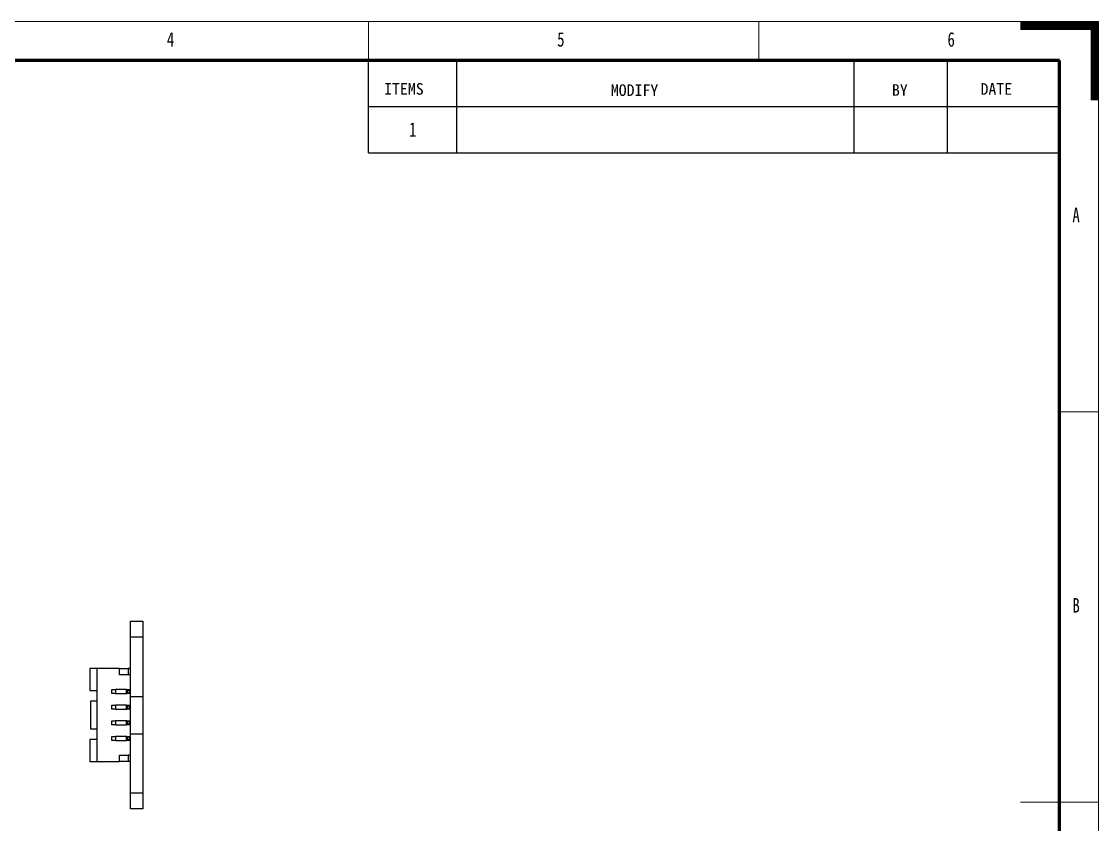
# Model space of a CAD drawing. Header units: millimetres. Extents: x -265 to 22, y 1477 to 1677.
# Drawn here: x -115.5 to 22.4, y 1574.4 to 1677.3 of the extents above; entities that cross this region are included whole.
import ezdxf
from ezdxf.lldxf.tags import DXFTag

# ---------------------------------------------------------------- set-up
doc = ezdxf.new("R2010")
doc.units = ezdxf.units.MM
doc.layers.get('0').update_dxf_attribs({"linetype": 'CONTINUOUS'})
doc.styles.add('SLDTEXTSTYLE0', font='TXT', dxfattribs={"width": 0.75})
tags = doc.linetypes.add('DASHED', pattern=[25.72, 12.86, -12.86]).pattern_tags.tags
tags[6:7] = [DXFTag(74, 4), DXFTag(75, 0), DXFTag(340, '0'), DXFTag(46, 0.0), DXFTag(50, 0.0), DXFTag(44, 0.0), DXFTag(45, 0.0)]
tags[4:5] = [DXFTag(74, 4), DXFTag(75, 0), DXFTag(340, '0'), DXFTag(46, 0.0), DXFTag(50, 0.0), DXFTag(44, 0.0), DXFTag(45, 0.0)]

# ---------------------------------------------------------------- blocks, each defined once
blk = doc.blocks.new('ASSORTED_DRAFT4')
at = {"color": 18, "linetype": 'Continuous'}
for p, q in [((287, 209.98988), (297, 209.98988)), ((287, 209.94755), (297, 209.94755)), ((287, 209.90522), (297, 209.90522)), ((287, 209.86289), (297, 209.86289)), ((287, 209.82056), (297, 209.82056)), ((287, 209.77823), (297, 209.77823)), ((287, 209.7359), (297, 209.7359)), ((287, 209.69357), (297, 209.69357)), ((287, 209.65124), (297, 209.65124)), ((287, 209.60891), (297, 209.60891)), ((287, 209.56658), (297, 209.56658)), ((287, 209.52425), (297, 209.52425)), ((287, 209.48192), (297, 209.48192)), ((287, 209.43959), (297, 209.43959)), ((287, 209.39726), (297, 209.39726)), ((287, 209.35493), (297, 209.35493)), ((287, 209.3126), (297, 209.3126)), ((287, 209.27027), (297, 209.27027)), ((287, 209.22794), (297, 209.22794)), ((287, 209.18561), (297, 209.18561)), ((287, 209.14328), (297, 209.14328)), ((287, 209.10095), (297, 209.10095)), ((287, 209.05862), (297, 209.05862)), ((287, 209.01629), (297, 209.01629)), ((296, 208.97396), (297, 208.97396)), ((296, 208.93163), (297, 208.93163)), ((296, 208.8893), (297, 208.8893)), ((296, 208.84697), (297, 208.84697)), ((296, 208.80464), (297, 208.80464)), ((296, 208.76231), (297, 208.76231)), ((296, 208.71998), (297, 208.71998)), ((296, 208.67765), (297, 208.67765)), ((296, 208.63532), (297, 208.63532)), ((296, 208.59299), (297, 208.59299)), ((296, 208.55066), (297, 208.55066)), ((296, 208.50833), (297, 208.50833)), ((296, 208.466), (297, 208.466)), ((296, 208.42367), (297, 208.42367)), ((296, 208.38134), (297, 208.38134)), ((296, 208.33901), (297, 208.33901)), ((296, 208.29668), (297, 208.29668)), ((296, 208.25435), (297, 208.25435)), ((296, 208.21202), (297, 208.21202)), ((296, 208.16969), (297, 208.16969)), ((296, 208.12736), (297, 208.12736)), ((296, 208.08503), (297, 208.08503)), ((296, 208.0427), (297, 208.0427)), ((296, 208.00037), (297, 208.00037)), ((296, 207.95804), (297, 207.95804)), ((296, 207.91571), (297, 207.91571)), ((296, 207.87338), (297, 207.87338)), ((296, 207.83105), (297, 207.83105)), ((296, 207.78872), (297, 207.78872)), ((296, 207.74639), (297, 207.74639)), ((296, 207.70406), (297, 207.70406)), ((296, 207.66173), (297, 207.66173)), ((296, 207.6194), (297, 207.6194)), ((296, 207.57707), (297, 207.57707)), ((296, 207.53474), (297, 207.53474)), ((296, 207.49241), (297, 207.49241)), ((296, 207.45008), (297, 207.45008)), ((296, 207.40775), (297, 207.40775)), ((296, 207.36542), (297, 207.36542)), ((296, 207.32309), (297, 207.32309)), ((296, 207.28076), (297, 207.28076)), ((296, 207.23843), (297, 207.23843)), ((296, 207.1961), (297, 207.1961)), ((296, 207.15377), (297, 207.15377)), ((296, 207.11144), (297, 207.11144)), ((296, 207.06911), (297, 207.06911)), ((296, 207.02678), (297, 207.02678)), ((296, 206.98445), (297, 206.98445)), ((296, 206.94212), (297, 206.94212)), ((296, 206.89979), (297, 206.89979)), ((296, 206.85746), (297, 206.85746)), ((296, 206.81513), (297, 206.81513)), ((296, 206.7728), (297, 206.7728)), ((296, 206.73047), (297, 206.73047)), ((296, 206.68814), (297, 206.68814)), ((296, 206.64581), (297, 206.64581)), ((296, 206.60348), (297, 206.60348)), ((296, 206.56115), (297, 206.56115)), ((296, 206.51882), (297, 206.51882)), ((296, 206.47649), (297, 206.47649)), ((296, 206.43416), (297, 206.43416)), ((296, 206.39183), (297, 206.39183)), ((296, 206.3495), (297, 206.3495)), ((296, 206.30717), (297, 206.30717)), ((296, 206.26484), (297, 206.26484)), ((296, 206.22251), (297, 206.22251)), ((296, 206.18018), (297, 206.18018)), ((296, 206.13785), (297, 206.13785)), ((296, 206.09552), (297, 206.09552)), ((296, 206.05319), (297, 206.05319)), ((296, 206.01086), (297, 206.01086)), ((296, 205.96853), (297, 205.96853)), ((296, 205.9262), (297, 205.9262)), ((296, 205.88387), (297, 205.88387)), ((296, 205.84154), (297, 205.84154)), ((296, 205.79921), (297, 205.79921)), ((296, 205.75688), (297, 205.75688)), ((296, 205.71455), (297, 205.71455)), ((296, 205.67222), (297, 205.67222)), ((296, 205.62989), (297, 205.62989)), ((296, 205.58756), (297, 205.58756)), ((296, 205.54523), (297, 205.54523)), ((296, 205.5029), (297, 205.5029)), ((296, 205.46057), (297, 205.46057)), ((296, 205.41824), (297, 205.41824)), ((296, 205.37591), (297, 205.37591)), ((296, 205.33358), (297, 205.33358)), ((296, 205.29125), (297, 205.29125)), ((296, 205.24892), (297, 205.24892)), ((296, 205.20659), (297, 205.20659)), ((296, 205.16426), (297, 205.16426)), ((296, 205.12193), (297, 205.12193)), ((296, 205.0796), (297, 205.0796)), ((296, 205.03727), (297, 205.03727)), ((296, 204.99494), (297, 204.99494)), ((296, 204.95261), (297, 204.95261)), ((296, 204.91028), (297, 204.91028)), ((296, 204.86795), (297, 204.86795)), ((296, 204.82562), (297, 204.82562)), ((296, 204.78329), (297, 204.78329)), ((296, 204.74096), (297, 204.74096)), ((296, 204.69863), (297, 204.69863)), ((296, 204.6563), (297, 204.6563)), ((296, 204.61397), (297, 204.61397)), ((296, 204.57164), (297, 204.57164)), ((296, 204.52931), (297, 204.52931)), ((296, 204.48698), (297, 204.48698)), ((296, 204.44465), (297, 204.44465)), ((296, 204.40232), (297, 204.40232)), ((296, 204.35999), (297, 204.35999)), ((296, 204.31766), (297, 204.31766)), ((296, 204.27533), (297, 204.27533)), ((296, 204.233), (297, 204.233)), ((296, 204.19067), (297, 204.19067)), ((296, 204.14834), (297, 204.14834)), ((296, 204.10601), (297, 204.10601)), ((296, 204.06368), (297, 204.06368)), ((296, 204.02135), (297, 204.02135)), ((296, 203.97902), (297, 203.97902)), ((296, 203.93669), (297, 203.93669)), ((296, 203.89436), (297, 203.89436)), ((296, 203.85203), (297, 203.85203)), ((296, 203.8097), (297, 203.8097)), ((296, 203.76737), (297, 203.76737)), ((296, 203.72504), (297, 203.72504)), ((296, 203.68271), (297, 203.68271)), ((296, 203.64038), (297, 203.64038)), ((296, 203.59805), (297, 203.59805)), ((296, 203.55572), (297, 203.55572)), ((296, 203.51339), (297, 203.51339)), ((296, 203.47106), (297, 203.47106)), ((296, 203.42873), (297, 203.42873)), ((296, 203.3864), (297, 203.3864)), ((296, 203.34407), (297, 203.34407)), ((296, 203.30174), (297, 203.30174)), ((296, 203.25941), (297, 203.25941)), ((296, 203.21708), (297, 203.21708)), ((296, 203.17475), (297, 203.17475)), ((296, 203.13242), (297, 203.13242)), ((296, 203.09009), (297, 203.09009)), ((296, 203.04776), (297, 203.04776)), ((296, 203.00543), (297, 203.00543)), ((296, 202.9631), (297, 202.9631)), ((296, 202.92077), (297, 202.92077)), ((296, 202.87844), (297, 202.87844)), ((296, 202.83611), (297, 202.83611)), ((296, 202.79378), (297, 202.79378)), ((296, 202.75145), (297, 202.75145)), ((296, 202.70912), (297, 202.70912)), ((296, 202.66679), (297, 202.66679)), ((296, 202.62446), (297, 202.62446)), ((296, 202.58213), (297, 202.58213)), ((296, 202.5398), (297, 202.5398)), ((296, 202.49747), (297, 202.49747)), ((296, 202.45514), (297, 202.45514)), ((296, 202.41281), (297, 202.41281)), ((296, 202.37048), (297, 202.37048)), ((296, 202.32815), (297, 202.32815)), ((296, 202.28582), (297, 202.28582)), ((296, 202.24349), (297, 202.24349)), ((296, 202.20116), (297, 202.20116)), ((296, 202.15883), (297, 202.15883)), ((296, 202.1165), (297, 202.1165)), ((296, 202.07417), (297, 202.07417)), ((296, 202.03184), (297, 202.03184)), ((296, 201.98951), (297, 201.98951)), ((296, 201.94718), (297, 201.94718)), ((296, 201.90485), (297, 201.90485)), ((296, 201.86252), (297, 201.86252)), ((296, 201.82019), (297, 201.82019)), ((296, 201.77786), (297, 201.77786)), ((296, 201.73553), (297, 201.73553)), ((296, 201.6932), (297, 201.6932)), ((296, 201.65087), (297, 201.65087)), ((296, 201.60854), (297, 201.60854)), ((296, 201.56621), (297, 201.56621)), ((296, 201.52388), (297, 201.52388)), ((296, 201.48155), (297, 201.48155)), ((296, 201.43922), (297, 201.43922)), ((296, 201.39689), (297, 201.39689)), ((296, 201.35456), (297, 201.35456)), ((296, 201.31223), (297, 201.31223)), ((296, 201.2699), (297, 201.2699)), ((296, 201.22757), (297, 201.22757)), ((296, 201.18524), (297, 201.18524)), ((296, 201.14291), (297, 201.14291)), ((296, 201.10058), (297, 201.10058)), ((296, 201.05825), (297, 201.05825)), ((296, 201.01592), (297, 201.01592)), ((296, 200.97359), (297, 200.97359)), ((296, 200.93126), (297, 200.93126)), ((296, 200.88893), (297, 200.88893)), ((296, 200.8466), (297, 200.8466)), ((296, 200.80427), (297, 200.80427)), ((296, 200.76194), (297, 200.76194)), ((296, 200.71961), (297, 200.71961)), ((296, 200.67728), (297, 200.67728)), ((296, 200.63495), (297, 200.63495)), ((296, 200.59262), (297, 200.59262)), ((296, 200.55029), (297, 200.55029)), ((296, 200.50796), (297, 200.50796)), ((296, 200.46563), (297, 200.46563)), ((296, 200.4233), (297, 200.4233)), ((296, 200.38097), (297, 200.38097)), ((296, 200.33864), (297, 200.33864)), ((296, 200.29631), (297, 200.29631)), ((296, 200.25398), (297, 200.25398)), ((296, 200.21165), (297, 200.21165)), ((296, 200.16932), (297, 200.16932)), ((296, 200.12699), (297, 200.12699)), ((296, 200.08466), (297, 200.08466)), ((296, 200.04233), (297, 200.04233)), ((296, 200), (297, 200))]:
    blk.add_line(p, q, dxfattribs=at)

msp = doc.modelspace()

# ---------------------------------------------------------------- linework, layer by layer
at = {"color": 18, "linetype": 'DASHED', "lineweight": 5, "ltscale": 1.75}
for p, q in [((22.45, 1677.26), (-264.55, 1677.26)), ((22.45, 1477.26), (22.45, 1677.26)), ((22.45, 1577.26), (12.45, 1577.26))]:
    msp.add_line(p, q, dxfattribs=at)
at = {"color": 7, "linetype": 'Continuous', "lineweight": 0}
for p, q in [((-71.05, 1677.26), (-71.05, 1672.26)), ((-21.05, 1672.26), (-21.05, 1677.26)), ((17.45, 1627.26), (22.45, 1627.26))]:
    msp.add_line(p, q, dxfattribs=at)
at = {"color": 7, "linetype": 'Continuous', "lineweight": 60}
for p, q in [((17.45, 1672.26), (-259.55, 1672.26)), ((17.45, 1482.26), (17.45, 1672.26))]:
    msp.add_line(p, q, dxfattribs=at)
at = {"color": 7}
for p, q in [((-71.05, 1660.46), (-71.05, 1672.26)), ((-59.77, 1672.1), (-59.77, 1660.46)), ((-8.89, 1672.1), (-8.89, 1660.46)), ((3.06, 1672.26), (3.06, 1660.46)), ((-71.05, 1666.36), (17.45, 1666.36)), ((-71.05, 1660.46), (17.45, 1660.46))]:
    msp.add_line(p, q, dxfattribs=at)
for p, q in [((-99.95, 1598.42), (-101.55, 1598.42)), ((-105.85, 1594.38), (-106.75, 1594.38)), ((-106.75, 1594.38), (-106.75, 1591.58)), ((-105.85, 1594.38), (-105.85, 1591.58)), ((-104.57, 1594.38), (-105.85, 1594.38)), ((-102.95, 1594.38), (-104.57, 1594.38)), ((-102.95, 1593.58), (-102.95, 1594.38)), ((-102.95, 1594.38), (-101.85, 1594.38)), ((-101.85, 1593.58), (-102.95, 1593.58)), ((-101.55, 1594.38), (-101.85, 1594.38)), ((-101.85, 1594.38), (-101.85, 1593.58)), ((-101.71, 1593.58), (-101.85, 1593.58)), ((-101.55, 1593.58), (-101.71, 1593.58)), ((-106.75, 1591.58), (-105.85, 1591.58)), ((-105.85, 1591.58), (-105.85, 1588.05)), ((-103.95, 1591.18), (-103.95, 1591.68)), ((-103.95, 1591.68), (-103.8, 1591.68)), ((-103.8, 1591.18), (-103.95, 1591.18)), ((-103.8, 1591.68), (-103.45, 1591.68)), ((-103.45, 1591.18), (-103.8, 1591.18)), ((-102.05, 1591.68), (-103.45, 1591.68)), ((-103.45, 1591.68), (-103.45, 1591.18)), ((-103.45, 1591.18), (-102.05, 1591.18)), ((-102.05, 1591.68), (-101.55, 1591.68)), ((-102.05, 1591.18), (-102.05, 1591.68)), ((-101.95, 1591.58), (-102.05, 1591.68)), ((-102.05, 1591.18), (-101.95, 1591.28)), ((-101.55, 1591.18), (-102.05, 1591.18)), ((-101.65, 1591.58), (-101.95, 1591.58)), ((-101.95, 1591.58), (-101.95, 1591.28)), ((-101.95, 1591.28), (-101.65, 1591.28)), ((-101.65, 1591.58), (-101.55, 1591.68)), ((-101.65, 1591.28), (-101.65, 1591.58)), ((-101.55, 1591.18), (-101.65, 1591.28)), ((-101.55, 1590.82), (-99.95, 1590.82)), ((-106.65, 1590.19), (-106.65, 1588.22)), ((-106.29, 1590.19), (-106.65, 1590.19)), ((-105.85, 1590.19), (-106.29, 1590.19)), ((-103.95, 1589.18), (-103.95, 1589.68)), ((-103.95, 1589.68), (-103.8, 1589.68)), ((-103.8, 1589.68), (-103.45, 1589.68)), ((-102.05, 1589.68), (-103.45, 1589.68)), ((-103.45, 1589.68), (-103.45, 1589.18)), ((-102.05, 1589.68), (-101.55, 1589.68)), ((-102.05, 1589.18), (-102.05, 1589.68)), ((-101.95, 1589.58), (-102.05, 1589.68)), ((-102.05, 1589.18), (-101.95, 1589.28)), ((-101.95, 1589.58), (-101.95, 1589.28)), ((-101.65, 1589.58), (-101.95, 1589.58)), ((-101.95, 1589.28), (-101.65, 1589.28)), ((-101.65, 1589.58), (-101.55, 1589.68)), ((-101.65, 1589.28), (-101.65, 1589.58)), ((-101.55, 1589.18), (-101.65, 1589.28)), ((-106.65, 1588.22), (-106.65, 1586.67)), ((-105.85, 1588.05), (-105.85, 1585.28)), ((-103.8, 1589.18), (-103.95, 1589.18)), ((-103.45, 1589.18), (-103.8, 1589.18)), ((-103.45, 1589.18), (-102.05, 1589.18)), ((-101.55, 1589.18), (-102.05, 1589.18)), ((-106.65, 1586.67), (-106.2, 1586.67)), ((-106.2, 1586.67), (-105.85, 1586.67)), ((-103.95, 1587.18), (-103.95, 1587.68)), ((-103.95, 1587.68), (-103.8, 1587.68)), ((-103.8, 1587.18), (-103.95, 1587.18)), ((-103.8, 1587.68), (-103.45, 1587.68)), ((-103.45, 1587.18), (-103.8, 1587.18)), ((-103.45, 1587.68), (-103.45, 1587.18)), ((-102.05, 1587.68), (-103.45, 1587.68)), ((-103.45, 1587.18), (-102.05, 1587.18)), ((-102.05, 1587.68), (-101.55, 1587.68)), ((-102.05, 1587.18), (-102.05, 1587.68)), ((-101.95, 1587.58), (-102.05, 1587.68)), ((-102.05, 1587.18), (-101.95, 1587.28)), ((-101.55, 1587.18), (-102.05, 1587.18)), ((-101.65, 1587.58), (-101.95, 1587.58)), ((-101.95, 1587.58), (-101.95, 1587.28)), ((-101.95, 1587.28), (-101.65, 1587.28)), ((-101.65, 1587.58), (-101.55, 1587.68)), ((-101.65, 1587.28), (-101.65, 1587.58)), ((-101.55, 1587.18), (-101.65, 1587.28)), ((-106.75, 1585.28), (-106.75, 1582.48)), ((-105.85, 1585.28), (-106.75, 1585.28)), ((-105.85, 1585.28), (-105.85, 1582.48)), ((-103.95, 1585.18), (-103.95, 1585.68)), ((-103.95, 1585.68), (-103.8, 1585.68)), ((-103.8, 1585.18), (-103.95, 1585.18)), ((-103.8, 1585.68), (-103.45, 1585.68)), ((-103.45, 1585.18), (-103.8, 1585.18)), ((-102.05, 1585.68), (-103.45, 1585.68)), ((-103.45, 1585.68), (-103.45, 1585.18)), ((-103.45, 1585.18), (-102.05, 1585.18)), ((-102.05, 1585.68), (-101.55, 1585.68)), ((-102.05, 1585.18), (-102.05, 1585.68)), ((-101.95, 1585.58), (-102.05, 1585.68)), ((-102.05, 1585.18), (-101.95, 1585.28)), ((-101.55, 1585.18), (-102.05, 1585.18)), ((-101.65, 1585.58), (-101.95, 1585.58)), ((-101.95, 1585.58), (-101.95, 1585.28)), ((-101.95, 1585.28), (-101.65, 1585.28)), ((-101.65, 1585.58), (-101.55, 1585.68)), ((-101.65, 1585.28), (-101.65, 1585.58)), ((-101.55, 1585.18), (-101.65, 1585.28)), ((-101.55, 1586.02), (-99.95, 1586.02)), ((-106.75, 1582.48), (-105.85, 1582.48)), ((-105.85, 1582.48), (-104.22, 1582.48)), ((-104.22, 1582.48), (-102.95, 1582.48)), ((-102.95, 1582.48), (-102.95, 1583.28)), ((-102.95, 1583.28), (-101.85, 1583.28)), ((-101.85, 1582.48), (-102.95, 1582.48)), ((-101.85, 1583.28), (-101.85, 1582.48)), ((-101.55, 1583.28), (-101.85, 1583.28)), ((-101.71, 1582.48), (-101.85, 1582.48)), ((-101.55, 1582.48), (-101.71, 1582.48)), ((-99.95, 1578.42), (-101.55, 1578.42))]:
    msp.add_line(p, q)
msp.add_lwpolyline([(-101.55, 1600.44), (-99.95, 1600.44), (-99.95, 1576.41), (-101.55, 1576.41)], close=True)

# ---------------------------------------------------------------- block references
at = {"color": 18, "linetype": 'Continuous', "lineweight": -3}
msp.add_blockref('ASSORTED_DRAFT4', (-274.55, 1467.26), dxfattribs=at)

# ---------------------------------------------------------------- texts
at = {"color": 3}
for s, p in [('ITEMS', (-69.06, 1667.89)), ('MODIFY', (-40.02, 1667.73)), ('BY', (-4.01, 1667.75)), ('DATE', (7.34, 1667.88))]:
    msp.add_text(s, height=1.49, dxfattribs=at).set_placement(p)
at = {"color": 7, "linetype": 'Continuous', "lineweight": 0, "char_height": 1.85, "attachment_point": 1, "style": 'SLDTEXTSTYLE0'}
for s, insert in [('4', (-96.89, 1675.91)), ('5', (-46.89, 1675.91)), ('6', (3.11, 1675.91)), ('A', (19.11, 1653.41)), ('B', (19.11, 1603.41))]:
    msp.add_mtext(s, dxfattribs=dict(at, insert=insert))
at = {"color": 3, "linetype": 'Continuous', "lineweight": 0, "insert": (-65.85, 1664.36), "char_height": 1.85, "attachment_point": 1, "style": 'SLDTEXTSTYLE0'}
msp.add_mtext('1', dxfattribs=at)

doc.saveas('drawing.dxf')
